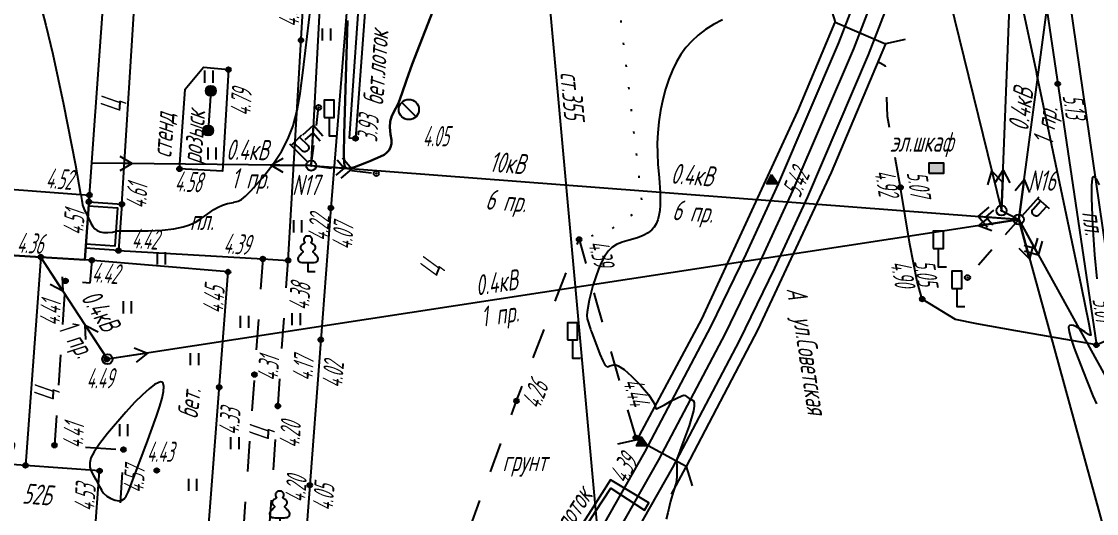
# Model space of a CAD drawing. Extents: x 1233805 to 1234355, y 654698 to 655114.
# Drawn here: x 1234001.1 to 1234054.2, y 654998.4 to 655022.7 of the extents above; entities that cross this region are included whole.
import ezdxf

# ---------------------------------------------------------------- set-up
doc = ezdxf.new("R2010")
doc.units = 0
for name, pattern in [('ИИDash_10_10', [2, 1, -1]), ('ИИDash_15_15', [3, 1.5, -1.5]), ('ИИDot', [1, 0, -1])]:
    doc.linetypes.add(name, pattern=pattern)
for name, color, linetype, lineweight in [('ИИ_ВОДОПРОВОДЫ', 80, 'Continuous', 25), ('ИИ_ГОРИЗОНТАЛИ_ОСН', 32, 'Continuous', 25), ('ИИ_ГОРИЗОНТАЛИ_УТОЛЩ', 32, 'Continuous', 30), ('ИИ_ДОРОГИ_АД', 7, 'Continuous', 25), ('ИИ_ДОРОГИ_ЖД', 7, 'Continuous', 25), ('ИИ_ЛЭП_ВН', 250, 'Continuous', 25), ('ИИ_ЛЭП_НН', 250, 'Continuous', 25), ('ИИ_ОБОРУДОВАНИЕ', 250, 'Continuous', 25), ('ИИ_ОГРАДЫ', 7, 'Continuous', 25), ('ИИ_ОТМЕТКИ', 7, 'Continuous', 25), ('ИИ_СООРУЖЕНИЕ', 7, 'Continuous', 25), ('ИИ_СТРОЕНИЕ', 7, 'Continuous', 25), ('ИИ_ТРУБОПРОВОДЫ', 7, 'Continuous', 25), ('ИИ_УГОДЬЯ', 7, 'Continuous', 25)]:
    doc.layers.add(name, color=color, linetype=linetype, lineweight=lineweight)
doc.styles.add('VNIPISIMPLEXCUR', font='simplex.shx', dxfattribs={"width": 0.8, "oblique": 15})
doc.styles.add('ГОСТ 2.304 КУРСИВ', font='cs_gost2304.shx', dxfattribs={"oblique": 15})
doc.linetypes.add('ИИ05155', pattern='A,0,[41,3dservice.shx,S=3,R=0,X=0,Y=0],-12', length=12)
doc.linetypes.add('ИИ054741_6', pattern='A,2,-0.5,[35,3dservice.shx,S=1,R=0,X=0,Y=0],-0.5,2', length=5)
doc.linetypes.add('ИИ251222', pattern='A,2,-2,3,-0.6,["В",VNIPISIMPLEXCUR,S=2,R=0,X=0,Y=-1],-2.8,3,-2,8,-2,8,-2,6', length=41.4)

# ---------------------------------------------------------------- blocks, each defined once
blk = doc.blocks.new('ИИ05401')
at = {"color": 0, "linetype": 'Continuous', "lineweight": 25}
for points in [[(-0.4, 1.2), (-0.4, 0)], [(0.4, 1.2), (0.4, 0)]]:
    blk.add_lwpolyline(points, dxfattribs=at)
blk = doc.blocks.new('ИИ053881')
at = {"color": 0, "linetype": 'Continuous', "lineweight": 25}
blk.add_lwpolyline([(0, 0.88), (0.13, 0.88), (0.34, 0.88), (0.48, 0.88), (0.61, 0.89), (0.73, 0.91), (0.82, 0.94), (0.91, 1), (0.96, 1.07), (0.98, 1.15), (0.99, 1.23), (0.99, 1.29), (0.96, 1.38), (0.93, 1.45), (0.88, 1.52), (0.8, 1.61), (0.72, 1.69), (0.65, 1.77), (0.57, 1.84), (0.54, 1.89), (0.51, 1.93), (0.5, 1.97), (0.5, 1.99), (0.52, 2.02), (0.55, 2.05), (0.61, 2.12), (0.68, 2.2), (0.73, 2.29), (0.75, 2.37), (0.74, 2.44), (0.71, 2.52), (0.67, 2.58), (0.63, 2.62), (0.6, 2.65), (0.55, 2.68), (0.5, 2.71), (0.41, 2.76), (0.36, 2.79), (0.34, 2.81), (0.32, 2.83), (0.32, 2.85), (0.32, 2.87), (0.34, 2.89), (0.35, 2.93), (0.37, 2.97), (0.4, 3.03), (0.41, 3.1), (0.41, 3.19), (0.4, 3.25), (0.36, 3.32), (0.32, 3.38), (0.28, 3.41), (0.25, 3.44), (0.18, 3.48), (0.13, 3.49), (0.07, 3.5), (0, 3.5), (-0.07, 3.5), (-0.13, 3.49), (-0.18, 3.48), (-0.25, 3.44), (-0.28, 3.41), (-0.32, 3.38), (-0.36, 3.32), (-0.4, 3.25), (-0.41, 3.19), (-0.41, 3.1), (-0.4, 3.03), (-0.37, 2.97), (-0.35, 2.93), (-0.34, 2.89), (-0.32, 2.87), (-0.32, 2.85), (-0.32, 2.83), (-0.34, 2.81), (-0.36, 2.79), (-0.41, 2.76), (-0.5, 2.71), (-0.55, 2.68), (-0.6, 2.65), (-0.63, 2.62), (-0.67, 2.58), (-0.71, 2.52), (-0.74, 2.44), (-0.75, 2.37), (-0.73, 2.29), (-0.68, 2.2), (-0.61, 2.12), (-0.55, 2.05), (-0.52, 2.02), (-0.5, 1.99), (-0.5, 1.97), (-0.51, 1.93), (-0.54, 1.89), (-0.57, 1.84), (-0.65, 1.77), (-0.72, 1.69), (-0.8, 1.61), (-0.88, 1.52), (-0.93, 1.45), (-0.96, 1.38), (-0.99, 1.29), (-0.99, 1.23), (-0.98, 1.15), (-0.96, 1.07), (-0.91, 1), (-0.82, 0.94), (-0.73, 0.91), (-0.61, 0.89), (-0.48, 0.88), (-0.34, 0.88), (-0.13, 0.88)], close=True, dxfattribs=at)
blk.add_lwpolyline([(0, 0.88), (0, 0), (0.7, 0)], dxfattribs=at)
blk = doc.blocks.new('ИИ051171')
at = {"color": 0, "linetype": 'Continuous', "lineweight": 25, "flags": 128}
blk.add_lwpolyline([(0.71, -0.71), (-0.71, 0.71)], dxfattribs=at)
at = {"color": 0, "linetype": 'Continuous', "lineweight": 25}
blk.add_circle((0, 0), 1, dxfattribs=at)
at = {"color": 0, "linetype": 'Continuous', "style": 'VNIPISIMPLEXCUR', "oblique": 15, "width": 0.8}
for tag, p in [('NUMBER', (1.7, -1)), ('HATCH', (1.7, -4.4)), ('HEIGHT', (1.7, -7.8)), ('TOP1', (1.7, -11.2)), ('TOP2', (1.7, -14.6)), ('TOP3', (1.7, -18)), ('TOP4', (1.7, -21.4)), ('TOP5', (1.7, -24.8)), ('BOTTOM', (1.7, -28.2))]:
    blk.add_attdef(tag, p, '', height=2, dxfattribs=at)
blk = doc.blocks.new('ИИ0511015')
at = {"linetype": 'Continuous', "lineweight": 25}
blk.add_hatch(color=0, dxfattribs=at).paths.add_polyline_path([(-0.05, 0, 1), (0.05, 0, 1)])
at = {"color": 0, "linetype": 'Continuous', "lineweight": 25, "flags": 128}
for points in [[(0, 0.5), (0, 3)], [(0, 2.81), (1.5, 2.81)], [(1.18, 2.81), (1.18, 1.71), (1.17, 1.62), (1.14, 1.53), (1.1, 1.46), (1.03, 1.39), (0.96, 1.35), (0.87, 1.32), (0.78, 1.31), (0.69, 1.32), (0.61, 1.35), (0.53, 1.39), (0.47, 1.46), (0.42, 1.53), (0.39, 1.62), (0.38, 1.71), (0.38, 2.81)]]:
    blk.add_lwpolyline(points, dxfattribs=at)
at = {"color": 0, "linetype": 'Continuous', "lineweight": 25}
for radius in [0.5, 0.05]:
    blk.add_circle((0, 0), radius, dxfattribs=at)
blk = doc.blocks.new('ИИ051141')
at = {"color": 0, "linetype": 'Continuous', "lineweight": 25, "flags": 128}
for points in [[(0, 0), (4, 0)], [(2.5, 0.75), (3.25, 0), (2.5, -0.75)], [(3, 1), (4, 0), (3, -1)]]:
    blk.add_lwpolyline(points, dxfattribs=at)
blk = doc.blocks.new('ИИ051081')
at = {"linetype": 'Continuous', "lineweight": 25}
blk.add_hatch(color=0, dxfattribs=at).paths.add_polyline_path([(-0.05, 0, 1), (0.05, 0, 1)])
at = {"color": 0, "linetype": 'Continuous', "lineweight": 25}
for radius in [0.5, 0.05]:
    blk.add_circle((0, 0), radius, dxfattribs=at)
blk = doc.blocks.new('ИИ0510711')
at = {"linetype": 'Continuous', "lineweight": 25}
h = blk.add_hatch(color=0, dxfattribs=at)
edge = h.paths.add_edge_path()
edge.add_arc((0, 0), 0.5, 0, 360)
at = {"color": 0, "linetype": 'Continuous', "lineweight": 25}
blk.add_circle((0, 0), 0.5, dxfattribs=at)
blk = doc.blocks.new('ИИ052063')
at = {"color": 0, "linetype": 'Continuous', "lineweight": 25, "flags": 128}
blk.add_lwpolyline([(-0.5, 1.8), (-0.5, 1.8), (0.5, 1.8), (0.5, 1.8), (0.5, 3.5), (0.5, 3.5), (-0.5, 3.5), (-0.5, 3.5)], close=True, dxfattribs=at)
blk.add_lwpolyline([(0, 1.8), (0, 0), (0.8, 0)], dxfattribs=at)
blk = doc.blocks.new('ИИ051144')
at = {"color": 0, "linetype": 'Continuous', "lineweight": 25, "flags": 128}
for points in [[(4, 0), (0, 0)], [(2.78, 0.71), (4, 0), (2.78, -0.71)]]:
    blk.add_lwpolyline(points, dxfattribs=at)
blk = doc.blocks.new('ИИ05113')
at = {"linetype": 'Continuous'}
blk.add_hatch(color=0, dxfattribs=at).paths.add_polyline_path([(-0.75, -0.04), (0.75, -0.04), (0.75, 0.96), (-0.75, 0.96)])
at = {"color": 0, "linetype": 'Continuous'}
blk.add_lwpolyline([(-0.75, -0.04), (0.75, -0.04), (0.75, 0.96), (-0.75, 0.96)], close=True, dxfattribs=at)
at = {"style": 'VNIPISIMPLEXCUR', "oblique": 15, "width": 0.8}
blk.add_attdef('NAME', (1.46, -0.04), '', height=2, dxfattribs=at)
blk = doc.blocks.new('PICKET')
at = {"color": 0, "linetype": 'Continuous', "lineweight": 25}
for p, q in [((-0.23, 0), (0.23, 0)), ((0, 0.23), (0, -0.23))]:
    blk.add_line(p, q, dxfattribs=at)
blk.add_circle((0, 0), 0.23, dxfattribs=at)
at = {"color": 0, "linetype": 'Continuous', "style": 'VNIPISIMPLEXCUR', "oblique": 15, "width": 0.8}
blk.add_attdef('OTMETKA', (1.25, 0.3), '', height=2, dxfattribs=at)
at = {"color": 8, "linetype": 'Continuous', "style": 'VNIPISIMPLEXCUR', "oblique": 15, "width": 0.8, "flags": 1}
blk.add_attdef('NOMER', (1.25, -2.7), '', height=2, dxfattribs=at)
blk = doc.blocks.new('ИИ05025')
at = {"linetype": 'Continuous', "lineweight": 25}
blk.add_hatch(color=0, dxfattribs=at).paths.add_polyline_path([(0.5, 1), (0, 0), (-0.5, 1)])
at = {"color": 0, "linetype": 'Continuous', "lineweight": 25}
blk.add_lwpolyline([(0.5, 1), (0, 0), (-0.5, 1)], close=True, dxfattribs=at)
at = {"color": 0, "linetype": 'Continuous', "style": 'VNIPISIMPLEXCUR', "oblique": 15, "width": 0.8}
blk.add_attdef('HEIGHT', (1.2, 0), '', height=2, dxfattribs=at)

msp = doc.modelspace()

# ---------------------------------------------------------------- linework, layer by layer
at = {"layer": 'ИИ_ВОДОПРОВОДЫ', "linetype": 'ИИ251222', "flags": 128}
msp.add_lwpolyline([(1234081.644, 654705.568), (1234070.764, 654790.266), (1234046.966, 654859.039), (1234040.104, 654881.715), (1234023.378, 655065.709), (1234024.557, 655086.806)], dxfattribs=at)
at = {"layer": 'ИИ_ГОРИЗОНТАЛИ_ОСН', "flags": 128}
for points, elevation in [([(1234001.969, 655023.891), (1234002.339, 655022.488), (1234002.678, 655021.062), (1234003.206, 655018.599), (1234003.804, 655015.595), (1234004.054, 655014.166), (1234004.058, 655014.136), (1234004.091, 655013.954), (1234004.111, 655013.85), (1234004.124, 655013.762), (1234004.148, 655013.625), (1234004.252, 655013.363), (1234004.292, 655013.285), (1234004.44, 655012.981), (1234004.458, 655012.94), (1234004.559, 655012.724), (1234004.653, 655012.57), (1234004.756, 655012.45), (1234004.869, 655012.365), (1234005.012, 655012.307), (1234005.187, 655012.276), (1234005.394, 655012.272), (1234005.633, 655012.294), (1234005.873, 655012.344), (1234005.895, 655012.351), (1234006.256, 655012.355), (1234006.563, 655012.352), (1234007.393, 655012.356), (1234008.071, 655012.388), (1234008.647, 655012.451), (1234009.113, 655012.544), (1234009.429, 655012.647), (1234009.726, 655012.783), (1234010.009, 655012.953), (1234010.337, 655013.194), (1234010.624, 655013.404), (1234010.832, 655013.522), (1234011.059, 655013.618), (1234011.302, 655013.693), (1234011.6, 655013.757), (1234011.618, 655013.76), (1234011.823, 655013.812), (1234011.988, 655013.899), (1234012.192, 655014.064), (1234012.467, 655014.334), (1234013.035, 655014.966), (1234013.541, 655015.62), (1234013.958, 655016.258), (1234014.281, 655016.873), (1234014.416, 655017.194), (1234014.537, 655017.533), (1234014.738, 655018.276), (1234014.891, 655019.115), (1234015.037, 655020.271), (1234015.069, 655020.547), (1234015.392, 655023.305)], 4.5), ([(1234050.468, 655023.584), (1234051.177, 655020.288), (1234051.178, 655020.282), (1234051.22, 655020.084), (1234053.423, 655009.628), (1234053.801, 655007.761), (1234053.889, 655007.211), (1234053.865, 655007.206), (1234053.859, 655007.21), (1234053.844, 655007.217), (1234053.788, 655007.246), (1234053.616, 655007.361), (1234053.606, 655007.368), (1234053.394, 655007.503), (1234053.192, 655007.617), (1234053.039, 655007.683), (1234052.924, 655007.706), (1234052.848, 655007.686), (1234052.817, 655007.645), (1234052.803, 655007.581), (1234052.823, 655007.376), (1234052.91, 655007.054), (1234053.072, 655006.576), (1234053.496, 655005.461), (1234054.001, 655004.212), (1234054.177, 655003.819)], 5), ([(1234035.724, 655022.746), (1234035.281, 655022.516), (1234034.884, 655022.269), (1234034.525, 655022), (1234034.204, 655021.707), (1234033.918, 655021.389), (1234033.665, 655021.042), (1234033.448, 655020.677), (1234033.249, 655020.269), (1234033.07, 655019.821), (1234032.912, 655019.338), (1234032.776, 655018.82), (1234032.665, 655018.279), (1234032.582, 655017.726), (1234032.528, 655017.176), (1234032.506, 655016.676), (1234032.51, 655016.165), (1234032.537, 655015.638), (1234032.596, 655014.973), (1234032.656, 655014.242), (1234032.656, 655013.618), (1234032.631, 655013.35), (1234032.587, 655013.109), (1234032.526, 655012.894), (1234032.447, 655012.704), (1234032.35, 655012.54), (1234032.235, 655012.401), (1234032.049, 655012.249), (1234031.812, 655012.119), (1234031.523, 655012.01), (1234031.116, 655011.895), (1234030.776, 655011.8), (1234030.489, 655011.684), (1234030.263, 655011.537), (1234030.075, 655011.346), (1234029.902, 655011.087), (1234029.757, 655010.806), (1234029.612, 655010.467), (1234029.333, 655009.653), (1234029.147, 655008.942), (1234029.043, 655008.355), (1234029.034, 655008.173), (1234029.051, 655008.015), (1234029.214, 655007.501), (1234029.233, 655007.447), (1234029.258, 655007.374), (1234029.665, 655006.276), (1234029.812, 655005.944), (1234029.926, 655005.744), (1234029.982, 655005.683), (1234030.036, 655005.655), (1234030.091, 655005.658), (1234030.168, 655005.692), (1234030.272, 655005.737), (1234030.366, 655005.753), (1234030.467, 655005.742), (1234030.577, 655005.702), (1234030.865, 655005.516), (1234031.24, 655005.189), (1234031.677, 655004.741), (1234032.071, 655004.281), (1234032.326, 655003.905), (1234032.389, 655003.764), (1234032.413, 655003.645), (1234032.415, 655003.624), (1234032.429, 655003.588), (1234032.46, 655003.579), (1234032.603, 655003.636), (1234032.86, 655003.778), (1234033.197, 655003.964), (1234033.724, 655004.223), (1234033.822, 655004.259), (1234033.882, 655004.231), (1234034.084, 655004.082), (1234034.087, 655004.08), (1234034.204, 655004.024), (1234034.205, 655004.024), (1234034.288, 655003.979), (1234034.328, 655003.878), (1234034.329, 655003.713), (1234034.29, 655003.485), (1234034.071, 655002.745), (1234033.643, 655001.549), (1234033.641, 655001.543), (1234033.478, 655001.096), (1234033.453, 655000.969), (1234033.463, 655000.807), (1234033.468, 655000.747), (1234033.47, 655000.687), (1234033.474, 655000.565), (1234033.474, 655000.547), (1234033.475, 655000.22), (1234033.435, 654999.933), (1234033.309, 654999.524), (1234033.158, 654999.031), (1234033.112, 654998.815), (1234033.033, 654998.457), (1234032.942, 654998.132)], 4.5), ([(1234054.203, 655009.983), (1234054.095, 655011.174), (1234054.003, 655012.643), (1234053.954, 655013.986), (1234053.954, 655014.593), (1234053.985, 655014.934), (1234054.012, 655015.01), (1234054.046, 655015.031), (1234054.09, 655014.999), (1234054.152, 655014.908), (1234054.311, 655014.619)], 5)]:
    msp.add_lwpolyline(points, dxfattribs=dict(at, elevation=elevation))
at = {"layer": 'ИИ_ГОРИЗОНТАЛИ_ОСН', "elevation": 4.5, "flags": 128}
msp.add_lwpolyline([(1234004.9, 654999.913), (1234004.941, 654999.839), (1234005.078, 654999.585), (1234005.084, 654999.572), (1234005.184, 654999.413), (1234005.345, 654999.275), (1234005.549, 654999.156), (1234005.754, 654999.075), (1234005.931, 654999.044), (1234006.076, 654999.062), (1234006.197, 654999.136), (1234006.305, 654999.271), (1234006.404, 654999.471), (1234006.529, 654999.802), (1234006.533, 654999.814), (1234007.267, 655001.774), (1234007.298, 655001.855), (1234007.802, 655003.21), (1234007.964, 655003.703), (1234008.077, 655004.107), (1234008.145, 655004.434), (1234008.163, 655004.674), (1234008.133, 655004.829), (1234008.1, 655004.874), (1234008.054, 655004.898), (1234007.991, 655004.901), (1234007.913, 655004.88), (1234007.707, 655004.769), (1234007.439, 655004.566), (1234007.111, 655004.272), (1234006.719, 655003.882), (1234006.281, 655003.413), (1234005.375, 655002.357), (1234004.984, 655001.852), (1234004.714, 655001.454), (1234004.559, 655001.156), (1234004.5, 655000.92), (1234004.508, 655000.703), (1234004.597, 655000.477), (1234004.692, 655000.293), (1234004.8, 655000.094), (1234004.9, 654999.913)], close=True, dxfattribs=at)
at = {"layer": 'ИИ_ГОРИЗОНТАЛИ_УТОЛЩ', "elevation": 4, "flags": 128}
msp.add_lwpolyline([(1234021.437, 655023.175), (1234020.416, 655020.565), (1234020.128, 655019.777), (1234019.905, 655019.101), (1234019.761, 655018.696), (1234019.604, 655018.392), (1234019.414, 655018.021), (1234019.324, 655017.748), (1234019.303, 655017.466), (1234019.35, 655017.096), (1234019.386, 655016.845), (1234019.386, 655016.647), (1234019.347, 655016.476), (1234019.269, 655016.328), (1234019.15, 655016.199), (1234019.023, 655016.106), (1234018.856, 655016.013), (1234018.323, 655015.785), (1234018.244, 655015.753), (1234018.163, 655015.721), (1234017.566, 655015.498), (1234017.377, 655015.448), (1234017.239, 655015.433), (1234017.164, 655015.447), (1234017.114, 655015.491), (1234017.08, 655015.572), (1234017.058, 655015.699), (1234017.043, 655016.145), (1234017.06, 655017.094), (1234017.216, 655022.727)], dxfattribs=at)
at = {"layer": 'ИИ_ДОРОГИ_АД', "flags": 128}
for points in [[(1234021.486, 655086.742), (1234021.86, 655086.227), (1234020.034, 655061.784), (1234018.936, 655046.839), (1234018.342, 655038.947), (1234017.711, 655030.375), (1234017.255, 655024.139), (1234016.403, 655013.482), (1234015.902, 655006.983), (1234014.695, 654990.95), (1234014.354, 654987.714), (1234013.98, 654987.044), (1234013.574, 654986.471), (1234013.195, 654986.1), (1234012.524, 654985.606), (1234011.173, 654984.979), (1234010.311, 654984.554)], [(1234063.337, 655036.782), (1234057.442, 655035.915), (1234051.903, 655035.052), (1234052.592, 655030.566), (1234050.683, 655030.254), (1234054.169, 655006.725), (1234055.266, 655007.224)], [(1234005.919, 655011.378), (1234013.038, 655010.967), (1234014.291, 655010.895), (1234015.441, 655030.513)], [(1234006.088, 655013.664), (1234006.798, 655024.896)], [(1234054.169, 655006.725), (1234050.191, 655007.428), (1234048.278, 655007.761), (1234047.22, 655007.979), (1234045.581, 655008.988), (1234045.336, 655009.847), (1234044.965, 655011.697), (1234044.513, 655014.495)]]:
    msp.add_lwpolyline(points, dxfattribs=at)
at = {"layer": 'ИИ_ДОРОГИ_АД', "linetype": 'ИИDot', "flags": 128}
msp.add_lwpolyline([(1234019.091, 655038.971), (1234021.347, 655038.863), (1234021.239, 655033.78), (1234027.39, 655027.732), (1234030.679, 655022.921), (1234031.773, 655013.493), (1234030.06, 655012.325), (1234028.65, 655011.926)], dxfattribs=at)
at = {"layer": 'ИИ_ДОРОГИ_АД', "flags": 128}
msp.add_lwpolyline([(1234009.208, 655019.343), (1234010.121, 655020.424), (1234011.346, 655020.299), (1234011.048, 655015.298), (1234008.931, 655015.402)], close=True, dxfattribs=at)
at = {"layer": 'ИИ_ДОРОГИ_АД', "linetype": 'ИИDash_15_15', "flags": 128}
for points in [[(1234044.513, 655014.495), (1234043.861, 655017.985), (1234043.769, 655020.473), (1234043.387, 655020.686)], [(1234025.291, 654993.488), (1234022.35, 654995.226), (1234025.559, 655003.966), (1234028.65, 655011.926), (1234029.505, 655008.818), (1234031.442, 655002.156)], [(1234004.605, 655010.899), (1234004.513, 655009.77), (1234003.31, 655009.885), (1234002.764, 655001.781), (1234006.167, 655001.568), (1234005.673, 654993.356)], [(1234013.038, 655010.967), (1234011.173, 654984.979)], [(1234012.524, 654985.606), (1234014.291, 655010.895)], [(1234033.895, 655000.691), (1234032.725, 654998.469), (1234030.923, 654994.632), (1234030.578, 654993.484), (1234030.436, 654992.5), (1234030.577, 654991.578)]]:
    msp.add_lwpolyline(points, dxfattribs=at)
at = {"layer": 'ИИ_ДОРОГИ_АД', "elevation": 4.484, "flags": 128}
msp.add_lwpolyline([(1234010.476, 655019.251), (1234010.348, 655017.297)], dxfattribs=at)
at = {"layer": 'ИИ_ДОРОГИ_ЖД', "linetype": 'ИИ05155', "flags": 128}
msp.add_lwpolyline([(1234056.942, 655090.19), (1234056.854, 655089.205), (1234056.406, 655084.105), (1234055.956, 655079.572), (1234055.646, 655076.911), (1234055.304, 655074.333), (1234054.619, 655069.165), (1234053.863, 655064.2), (1234053.353, 655061.306), (1234052.529, 655056.897), (1234051.379, 655051.371), (1234050.325, 655046.877), (1234049.422, 655043.305), (1234048.454, 655039.697), (1234047.58, 655036.731), (1234046.039, 655031.861), (1234044.796, 655028.233), (1234043.622, 655025.049), (1234042.179, 655021.319), (1234039.198, 655014.351), (1234037.586, 655010.854), (1234035.853, 655007.29), (1234032.571, 655001.061), (1234029.694, 654995.996), (1234027.122, 654991.839), (1234025.105, 654988.674), (1234022.618, 654984.96), (1234017.595, 654977.758), (1234013.646, 654972.177), (1234008.65, 654965.136), (1234002.28, 654956.181), (1233998.731, 654951.199), (1233994.13, 654944.785), (1233986.376, 654933.838), (1233981.412, 654926.555), (1233978.949, 654922.759), (1233977.301, 654920.189), (1233975.515, 654917.285), (1233974.523, 654915.607), (1233972.599, 654912.296), (1233970.752, 654908.871), (1233969.264, 654906.111), (1233967.73, 654903.067), (1233965.856, 654899.173), (1233963.956, 654895.031), (1233962.058, 654890.564), (1233960.863, 654887.626), (1233960.088, 654885.632), (1233958.345, 654881.005), (1233956.808, 654876.534), (1233955.05, 654871.038), (1233952.603, 654862.181), (1233951.265, 654856.525), (1233950.235, 654851.466), (1233949.674, 654848.496), (1233949.074, 654844.738), (1233947.854, 654835.927), (1233947.007, 654828.506), (1233946.739, 654826.086), (1233946.179, 654820.687), (1233945.641, 654815.488), (1233945.346, 654812.686), (1233945.028, 654809.268), (1233944.413, 654802.921), (1233943.534, 654793.639), (1233940.158, 654750.714), (1233939.536, 654741.634), (1233937.407, 654709.458), (1233936.859, 654700.443)], dxfattribs=at)
at = {"layer": 'ИИ_ДОРОГИ_ЖД'}
for points in [[(1234054.516, 655074.437), (1234053.832, 655069.277), (1234053.079, 655064.329), (1234052.571, 655061.448), (1234051.749, 655057.051), (1234050.602, 655051.543), (1234049.552, 655047.065), (1234048.652, 655043.505), (1234047.689, 655039.912), (1234046.819, 655036.964), (1234045.284, 655032.11), (1234044.047, 655028.5), (1234042.878, 655025.33), (1234041.443, 655021.619), (1234038.471, 655014.674), (1234036.868, 655011.194), (1234035.143, 655007.649), (1234031.874, 655001.443), (1234029.01, 654996.402)], [(1234054.638, 655064.073), (1234054.125, 655061.166), (1234053.299, 655056.745), (1234052.145, 655051.201), (1234051.087, 655046.691), (1234050.181, 655043.107), (1234049.21, 655039.484), (1234048.33, 655036.502), (1234046.785, 655031.616), (1234045.536, 655027.97), (1234044.356, 655024.771), (1234042.907, 655021.023), (1234039.915, 655014.032), (1234038.296, 655010.518), (1234036.553, 655006.935), (1234033.26, 655000.684), (1234030.37, 654995.596)], [(1234040.983, 655023.593), (1234041.277, 655022.634)], [(1234044.743, 655021.777), (1234043.762, 655021.571)], [(1234031.517, 655002.042), (1234030.535, 655001.836)], [(1234033.928, 655000.738), (1234034.222, 654999.779)]]:
    msp.add_lwpolyline(points, dxfattribs=at)
msp.add_lwpolyline([(1234031.517, 655002.042), (1234034.712, 655008), (1234039.444, 655018.258), (1234041.277, 655022.634), (1234043.762, 655021.571), (1234041.078, 655015.231), (1234037.469, 655007.492), (1234033.928, 655000.738)], close=True, dxfattribs=at)
at = {"layer": 'ИИ_ЛЭП_ВН', "elevation": -11.67, "flags": 128}
msp.add_lwpolyline([(1234018.974, 655086.689), (1234017.695, 655058.052), (1234015.433, 655015.566), (1234050.337, 655012.908), (1234071.226, 654975.124), (1234078.323, 654925.625), (1234104.321, 654887.734)], dxfattribs=at)
at = {"layer": 'ИИ_ЛЭП_ВН', "linetype": 'ИИDash_10_10', "elevation": -11.67, "flags": 128}
for points in [[(1234015.433, 655015.566), (1234015.798, 655018.432)], [(1234015.433, 655015.566), (1234018.639, 655015.18)], [(1234050.337, 655012.908), (1234047.813, 655010.045)]]:
    msp.add_lwpolyline(points, dxfattribs=at)
at = {"layer": 'ИИ_ЛЭП_НН', "elevation": -11.67, "flags": 128}
for points in [[(1234049.488, 655013.35), (1234051.827, 655072.756)], [(1234040.454, 655050.088), (1234049.488, 655013.35)], [(1234050.337, 655012.908), (1234052.301, 655027.566)], [(1234015.433, 655015.566), (1234004.598, 655015.688)], [(1234050.337, 655012.908), (1234005.373, 655006.022), (1234002.093, 655011.062)], [(1234049.488, 655013.35), (1234050.337, 655012.908)], [(1234050.337, 655012.908), (1234061.37, 654972.781)]]:
    msp.add_lwpolyline(points, dxfattribs=at)
at = {"layer": 'ИИ_ОГРАДЫ', "linetype": 'ИИ054741_6'}
msp.add_lwpolyline([(1234009.318, 654984.373), (1234009.355, 654984.585), (1234011.326, 655010.323), (1234004.256, 655010.928)], dxfattribs=at)
at = {"layer": 'ИИ_СООРУЖЕНИЕ', "flags": 128}
for points in [[(1234022.519, 655086.763), (1234022.677, 655086.437), (1234022.724, 655086.262), (1234022.706, 655085.588), (1234021.949, 655076.034), (1234020.868, 655061.96), (1234019.361, 655040.426), (1234017.62, 655016.907), (1234017.316, 655016.922), (1234017.928, 655025.64), (1234018.484, 655033.487), (1234020.267, 655058.461), (1234022.186, 655084.228), (1234022.32, 655086.312), (1234022.102, 655086.755)], [(1234025.925, 654993.055), (1234026.896, 654994.527), (1234029.461, 654998.509), (1234030.218, 654999.659), (1234031.879, 654998.585), (1234032.095, 654998.952), (1234030.191, 655000.071), (1234029.106, 654998.364), (1234026.175, 654993.837), (1234025.748, 654993.175)]]:
    msp.add_lwpolyline(points, dxfattribs=at)
at = {"layer": 'ИИ_СТРОЕНИЕ'}
for points in [[(1233997.637, 655084.533), (1233995.904, 655061.183), (1233995.564, 655056.609), (1233995.231, 655052.121), (1233994.861, 655047.133), (1233994.447, 655041.554), (1233994.157, 655037.642), (1233993.127, 655023.772), (1233992.843, 655019.945), (1233992.711, 655018.158), (1233992.517, 655015.542), (1233992.229, 655011.671), (1233997.631, 655011.338), (1234002.093, 655011.062), (1234004.256, 655010.928), (1234004.485, 655014.114), (1234005.358, 655026.27), (1234006.322, 655039.703), (1234006.865, 655047.266), (1234005.282, 655047.384), (1234006.156, 655059.158), (1234006.511, 655063.937), (1234008.156, 655086.109)], [(1234004.461, 655013.784), (1234006.088, 655013.664), (1234005.919, 655011.378), (1234004.297, 655011.498)], [(1234004.447, 655013.585), (1234005.874, 655013.479), (1234005.734, 655011.592), (1234004.312, 655011.698)]]:
    msp.add_lwpolyline(points, dxfattribs=at)
for points in [[(1234052.05, 655029.286), (1234053.956, 655029.563), (1234062.705, 655030.839), (1234062.013, 655035.587), (1234063.48, 655035.801), (1234065.381, 655036.078), (1234065.567, 655036.105), (1234066.259, 655031.356), (1234072.742, 655032.301), (1234072.95, 655030.875), (1234075.353, 655014.388), (1234054.661, 655011.372)], [(1233999.035, 655017.689), (1233998.812, 655014.535), (1234004.485, 655014.114), (1234004.256, 655010.928), (1234002.093, 655011.062), (1233997.631, 655011.338), (1233992.229, 655011.671), (1233992.245, 655011.881), (1233992.517, 655015.542), (1233992.711, 655018.158)], [(1234002.093, 655011.062), (1234001.33, 655000.79), (1233996.872, 655001.121), (1233997.631, 655011.338)], [(1233971.872, 655002.976), (1233971.537, 654998.462), (1233971.39, 654996.478), (1233971.125, 654992.906), (1233974.213, 654992.677), (1233975.435, 654992.586), (1233977.216, 654992.454), (1233978.992, 654992.322), (1233997.615, 654990.94), (1234004.245, 654990.448), (1234004.49, 654993.744), (1234004.993, 655000.518), (1234001.33, 655000.79), (1233996.872, 655001.121), (1233981.112, 655002.291)]]:
    msp.add_lwpolyline(points, close=True, dxfattribs=at)

# ---------------------------------------------------------------- block references
at = {"layer": 'ИИ_ДОРОГИ_АД', "xscale": 0.5, "yscale": 0.5, "zscale": 0.5}
for name, p in [('ИИ0510711', (1234010.476, 655019.251, 4.484)), ('ИИ052063', (1234016.321, 655017.043)), ('ИИ0510711', (1234010.348, 655017.297, 4.484)), ('ИИ052063', (1234046.37, 655010.582)), ('ИИ052063', (1234047.288, 655008.615)), ('ИИ052063', (1234028.32, 655006.072))]:
    msp.add_blockref(name, p, dxfattribs=at)
at = {"layer": 'ИИ_ДОРОГИ_ЖД'}
ref = msp.add_blockref('ИИ05025', (1234038.47, 655014.673, 4.765), dxfattribs=dict(at, xscale=0.4999999999999996, yscale=0.4999999999999996, zscale=0.4999999999999996, rotation=63.22604909079401))
ref.add_attrib('OTMETKA', '5.42', (1234039.547, 655013.94, 4.765), dxfattribs={"layer": '0', "linetype": 'Continuous', "height": 1, "rotation": 66.8332, "style": 'ГОСТ 2.304 КУРСИВ', "oblique": 15, "width": 0.65})
ref = msp.add_blockref('ИИ05025', (1234032.041, 655001.758), dxfattribs=dict(at, xscale=0.4999999999999996, yscale=0.4999999999999996, zscale=0.4999999999999996, rotation=63.22604909079401))
ref.add_attrib('OTMETKA', '4.39', (1234030.971, 654999.822), dxfattribs={"layer": '0', "linetype": 'Continuous', "height": 1, "rotation": 62.2194, "style": 'ГОСТ 2.304 КУРСИВ', "oblique": 15, "width": 0.65})
at = {"layer": 'ИИ_ЛЭП_ВН'}
for p, xscale, yscale, zscale in [((1234015.798, 655018.432, -11.67), 0.25, 0.25, 0.25), ((1234018.639, 655015.18, -11.67), 0.25, 0.25, 0.25), ((1234049.488, 655013.35, -11.67), 0.5, 0.5, 0.5), ((1234047.813, 655010.045, -11.67), 0.25, 0.25, 0.25)]:
    msp.add_blockref('ИИ051081', p, dxfattribs=dict(at, xscale=xscale, yscale=yscale, zscale=zscale))
for name, p, xscale, yscale, zscale, rotation in [('ИИ0511015', (1234015.433, 655015.566, -11.67), 0.5, 0.5, 0.5, 45), ('ИИ051141', (1234015.433, 655015.566, -11.67), 0.5, 0.5, 0.5, 86.95202633857652), ('ИИ051141', (1234015.433, 655015.566, -11.67), 0.5, 0.5, 0.5, 355.6443772788068), ('ИИ0511015', (1234050.337, 655012.908, -11.67), 0.4999999999999999, 0.4999999999999999, 0.4999999999999999, 318.0543366394986), ('ИИ051141', (1234050.337, 655012.908, -11.67), 0.5, 0.5, 0.5, 175.6443772783607), ('ИИ051141', (1234050.337, 655012.908, -11.67), 0.5, 0.5, 0.5, 298.9361718504005)]:
    msp.add_blockref(name, p, dxfattribs=dict(at, xscale=xscale, yscale=yscale, zscale=zscale, rotation=rotation))
at = {"layer": 'ИИ_ЛЭП_НН'}
for p, xscale, yscale, zscale, rotation in [((1234004.598, 655015.688), 0.4999999999999997, 0.4999999999999997, 0.4999999999999997, 359.3578146163746), ((1234015.433, 655015.566, -11.67), 0.4999999999999997, 0.4999999999999997, 0.4999999999999997, 179.3578146156503), ((1234049.488, 655013.35, -11.67), 0.4999999999999992, 0.4999999999999992, 0.4999999999999992, 103.8152912428097), ((1234049.488, 655013.35, -11.67), 0.4999999999999997, 0.4999999999999997, 0.4999999999999997, 87.7457470972381), ((1234050.337, 655012.908, -11.67), 0.4999999999999992, 0.4999999999999992, 0.4999999999999992, 82.36849975482788), ((1234050.337, 655012.908, -11.67), 0.4999999999999997, 0.4999999999999997, 0.4999999999999997, 188.7070543272573), ((1234050.337, 655012.908, -11.67), 0.4999999999999996, 0.4999999999999996, 0.4999999999999996, 285.3740579366913), ((1234002.093, 655011.062, -11.67), 0.4999999999999997, 0.4999999999999997, 0.4999999999999997, 303.0568887465693), ((1234005.373, 655006.022, -11.67), 0.4999999999999997, 0.4999999999999997, 0.4999999999999997, 123.0568887453593), ((1234005.373, 655006.022, -11.67), 0.4999999999999997, 0.4999999999999997, 0.4999999999999997, 8.707054326861005)]:
    msp.add_blockref('ИИ051144', p, dxfattribs=dict(at, xscale=xscale, yscale=yscale, zscale=zscale, rotation=rotation))
at = {"layer": 'ИИ_ЛЭП_НН', "xscale": 0.5, "yscale": 0.5, "zscale": 0.5}
msp.add_blockref('ИИ051081', (1234005.373, 655006.022, -11.67), dxfattribs=at)
at = {"layer": 'ИИ_ОБОРУДОВАНИЕ'}
ref = msp.add_blockref('ИИ05113', (1234046.274, 655015.211, 3.152), dxfattribs=dict(at, xscale=0.4999999999999999, yscale=0.4999999999999999, zscale=0.4999999999999999))
ref.add_attrib('NAME', 'эл.шкаф', (1234043.993, 655016.251, 3.152), dxfattribs={"layer": '0', "height": 1, "style": 'ГОСТ 2.304 КУРСИВ', "oblique": 15, "width": 0.8})
at = {"layer": 'ИИ_ОТМЕТКИ'}
ref = msp.add_blockref('PICKET', (1234014.927, 655021.747, 4.606), dxfattribs=dict(at, xscale=0.5, yscale=0.5, zscale=0.5))
ref.add_attrib('OTMETKA', '4.61', (1234014.814, 655022.379, 4.606), dxfattribs={"layer": '0', "color": 0, "linetype": 'Continuous', "height": 1, "rotation": 86.6445, "style": 'ГОСТ 2.304 КУРСИВ', "oblique": 15, "width": 0.65})
ref = msp.add_blockref('PICKET', (1234011.346, 655020.299, 4.785), dxfattribs=dict(at, xscale=0.5, yscale=0.5, zscale=0.5))
ref.add_attrib('OTMETKA', '4.79', (1234012.433, 655017.995, 4.785), dxfattribs={"layer": '0', "color": 0, "linetype": 'Continuous', "height": 1, "rotation": 86.5891, "style": 'ГОСТ 2.304 КУРСИВ', "oblique": 15, "width": 0.65})
ref = msp.add_blockref('PICKET', (1234052.261, 655019.598, 5.127), dxfattribs=dict(at, xscale=0.5, yscale=0.5, zscale=0.5))
ref.add_attrib('OTMETKA', '5.13', (1234052.501, 655019.001, 5.127), dxfattribs={"layer": '0', "color": 0, "linetype": 'Continuous', "height": 1, "rotation": 278.4275, "style": 'ГОСТ 2.304 КУРСИВ', "oblique": 15, "width": 0.65})
ref = msp.add_blockref('PICKET', (1234017.62, 655016.907, 3.932), dxfattribs=dict(at, xscale=0.5, yscale=0.5, zscale=0.5))
ref.add_attrib('OTMETKA', '3.93', (1234018.681, 655016.704, 3.932), dxfattribs={"layer": '0', "color": 0, "linetype": 'Continuous', "height": 1, "rotation": 85.7686, "style": 'ГОСТ 2.304 КУРСИВ', "oblique": 15, "width": 0.65})
ref = msp.add_blockref('PICKET', (1234008.931, 655015.402, 4.578), dxfattribs=dict(at, xscale=0.5, yscale=0.5, zscale=0.5))
ref.add_attrib('OTMETKA', '4.58', (1234008.684, 655014.305, 4.578), dxfattribs={"layer": '0', "color": 0, "linetype": 'Continuous', "height": 1, "rotation": 357.1939, "style": 'ГОСТ 2.304 КУРСИВ', "oblique": 15, "width": 0.65})
ref = msp.add_blockref('PICKET', (1234004.485, 655014.114, 4.519), dxfattribs=dict(at, xscale=0.5, yscale=0.5, zscale=0.5))
ref.add_attrib('OTMETKA', '4.52', (1234002.312, 655014.46, 4.519), dxfattribs={"layer": '0', "color": 0, "linetype": 'Continuous', "height": 1, "rotation": 355.7555, "style": 'ГОСТ 2.304 КУРСИВ', "oblique": 15, "width": 0.65})
ref = msp.add_blockref('PICKET', (1234044.513, 655014.495, 4.922), dxfattribs=dict(at, xscale=0.5, yscale=0.5, zscale=0.5))
ref.add_attrib('OTMETKA', '4.92', (1234043.215, 655015.275, 4.922), dxfattribs={"layer": '0', "color": 0, "linetype": 'Continuous', "height": 1, "rotation": 280.5867, "style": 'ГОСТ 2.304 КУРСИВ', "oblique": 15, "width": 0.65})
ref = msp.add_blockref('PICKET', (1234006.088, 655013.664, 4.609), dxfattribs=dict(at, xscale=0.5, yscale=0.5, zscale=0.5))
ref.add_attrib('OTMETKA', '4.61', (1234007.289, 655013.426, 4.609), dxfattribs={"layer": '0', "color": 0, "linetype": 'Continuous', "height": 1, "rotation": 86.3848, "style": 'ГОСТ 2.304 КУРСИВ', "oblique": 15, "width": 0.65})
ref = msp.add_blockref('PICKET', (1234004.461, 655013.784, 4.514), dxfattribs=dict(at, xscale=0.5, yscale=0.5, zscale=0.5))
ref.add_attrib('OTMETKA', '4.51', (1234004.18, 655012.117, 4.514), dxfattribs={"layer": '0', "color": 0, "linetype": 'Continuous', "height": 1, "rotation": 85.8939, "style": 'ГОСТ 2.304 КУРСИВ', "oblique": 15, "width": 0.65})
ref = msp.add_blockref('PICKET', (1234016.403, 655013.482, 4.073), dxfattribs=dict(at, xscale=0.5, yscale=0.5, zscale=0.5))
ref.add_attrib('OTMETKA', '4.07', (1234017.439, 655011.403, 4.073), dxfattribs={"layer": '0', "color": 0, "linetype": 'Continuous', "height": 1, "rotation": 85.5907, "style": 'ГОСТ 2.304 КУРСИВ', "oblique": 15, "width": 0.65})
ref = msp.add_blockref('PICKET', (1234005.919, 655011.378, 4.419), dxfattribs=dict(at, xscale=0.5, yscale=0.5, zscale=0.5))
ref.add_attrib('OTMETKA', '4.42', (1234006.552, 655011.492, 4.419), dxfattribs={"layer": '0', "color": 0, "linetype": 'Continuous', "height": 1, "rotation": 356.6981, "style": 'ГОСТ 2.304 КУРСИВ', "oblique": 15, "width": 0.65})
ref = msp.add_blockref('PICKET', (1234002.093, 655011.062, 4.356), dxfattribs=dict(at, xscale=0.5, yscale=0.5, zscale=0.5))
ref.add_attrib('OTMETKA', '4.36', (1234000.886, 655011.283, 4.356), dxfattribs={"layer": '0', "color": 0, "linetype": 'Continuous', "height": 1, "rotation": 356.4672, "style": 'ГОСТ 2.304 КУРСИВ', "oblique": 15, "width": 0.65})
ref = msp.add_blockref('PICKET', (1234013.038, 655010.967, 4.388), dxfattribs=dict(at, xscale=0.5, yscale=0.5, zscale=0.5))
ref.add_attrib('OTMETKA', '4.39', (1234011.083, 655011.238, 4.388), dxfattribs={"layer": '0', "color": 0, "linetype": 'Continuous', "height": 1, "rotation": 356.6981, "style": 'ГОСТ 2.304 КУРСИВ', "oblique": 15, "width": 0.65})
ref = msp.add_blockref('PICKET', (1234028.65, 655011.926, 4.393), dxfattribs=dict(at, xscale=0.5, yscale=0.5, zscale=0.5))
ref.add_attrib('OTMETKA', '4.39', (1234029.081, 655011.751, 4.393), dxfattribs={"layer": '0', "color": 0, "linetype": 'Continuous', "height": 1, "rotation": 285.382, "style": 'ГОСТ 2.304 КУРСИВ', "oblique": 15, "width": 0.65})
ref = msp.add_blockref('PICKET', (1234004.605, 655010.899, 4.423), dxfattribs=dict(at, xscale=0.5, yscale=0.5, zscale=0.5))
ref.add_attrib('OTMETKA', '4.42', (1234004.585, 655009.828, 4.423), dxfattribs={"layer": '0', "color": 0, "linetype": 'Continuous', "height": 1, "rotation": 355.1043, "style": 'ГОСТ 2.304 КУРСИВ', "oblique": 15, "width": 0.65})
ref = msp.add_blockref('PICKET', (1234014.291, 655010.895, 4.375), dxfattribs=dict(at, xscale=0.5, yscale=0.5, zscale=0.5))
ref.add_attrib('OTMETKA', '4.38', (1234015.319, 655008.413, 4.375), dxfattribs={"layer": '0', "color": 0, "linetype": 'Continuous', "height": 1, "rotation": 86.0041, "style": 'ГОСТ 2.304 КУРСИВ', "oblique": 15, "width": 0.65})
ref = msp.add_blockref('PICKET', (1234045.581, 655008.988, 4.904), dxfattribs=dict(at, xscale=0.5, yscale=0.5, zscale=0.5))
ref.add_attrib('OTMETKA', '4.90', (1234043.995, 655010.785, 4.904), dxfattribs={"layer": '0', "color": 0, "linetype": 'Continuous', "height": 1, "rotation": 281.3591, "style": 'ГОСТ 2.304 КУРСИВ', "oblique": 15, "width": 0.65})
ref = msp.add_blockref('PICKET', (1234011.326, 655010.323, 4.45), dxfattribs=dict(at, xscale=0.5, yscale=0.5, zscale=0.5))
ref.add_attrib('OTMETKA', '4.45', (1234011.07, 655008.253, 4.45), dxfattribs={"layer": '0', "color": 0, "linetype": 'Continuous', "height": 1, "rotation": 85.6202, "style": 'ГОСТ 2.304 КУРСИВ', "oblique": 15, "width": 0.65})
ref = msp.add_blockref('PICKET', (1234003.31, 655009.885, 4.406), dxfattribs=dict(at, xscale=0.5, yscale=0.5, zscale=0.5))
ref.add_attrib('OTMETKA', '4.41', (1234003.013, 655007.649, 4.406), dxfattribs={"layer": '0', "color": 0, "linetype": 'Continuous', "height": 1, "rotation": 86.1447, "style": 'ГОСТ 2.304 КУРСИВ', "oblique": 15, "width": 0.65})
ref = msp.add_blockref('PICKET', (1234054.169, 655006.725, 5.014), dxfattribs=dict(at, xscale=0.5, yscale=0.5, zscale=0.5))
ref.add_attrib('OTMETKA', '5.01', (1234053.973, 655008.978, 5.014), dxfattribs={"layer": '0', "color": 0, "linetype": 'Continuous', "height": 1, "rotation": 278.4275, "style": 'ГОСТ 2.304 КУРСИВ', "oblique": 15, "width": 0.65})
ref = msp.add_blockref('PICKET', (1234015.902, 655006.983, 4.024), dxfattribs=dict(at, xscale=0.5, yscale=0.5, zscale=0.5))
ref.add_attrib('OTMETKA', '4.02', (1234016.959, 655004.585, 4.024), dxfattribs={"layer": '0', "color": 0, "linetype": 'Continuous', "height": 1, "rotation": 85.6961, "style": 'ГОСТ 2.304 КУРСИВ', "oblique": 15, "width": 0.65})
ref = msp.add_blockref('PICKET', (1234005.348, 655006.022, 4.488), dxfattribs=dict(at, xscale=0.5, yscale=0.5, zscale=0.5))
ref.add_attrib('OTMETKA', '4.49', (1234004.34, 655004.586, 4.488), dxfattribs={"layer": '0', "color": 0, "linetype": 'Continuous', "height": 1, "style": 'ГОСТ 2.304 КУРСИВ', "oblique": 15, "width": 0.65})
ref = msp.add_blockref('PICKET', (1234012.629, 655005.268, 4.313), dxfattribs=dict(at, xscale=0.5, yscale=0.5, zscale=0.5))
ref.add_attrib('OTMETKA', '4.31', (1234013.776, 655004.927, 4.313), dxfattribs={"layer": '0', "color": 0, "linetype": 'Continuous', "height": 1, "rotation": 85.8956, "style": 'ГОСТ 2.304 КУРСИВ', "oblique": 15, "width": 0.65})
ref = msp.add_blockref('PICKET', (1234025.559, 655003.966, 4.256), dxfattribs=dict(at, xscale=0.5, yscale=0.5, zscale=0.5))
ref.add_attrib('OTMETKA', '4.26', (1234026.699, 655003.507, 4.256), dxfattribs={"layer": '0', "color": 0, "linetype": 'Continuous', "height": 1, "rotation": 68.7782, "style": 'ГОСТ 2.304 КУРСИВ', "oblique": 15, "width": 0.65})
ref = msp.add_blockref('PICKET', (1234031.442, 655002.156, 4.439), dxfattribs=dict(at, xscale=0.5, yscale=0.5, zscale=0.5))
ref.add_attrib('OTMETKA', '4.44', (1234030.804, 655004.927, 4.439), dxfattribs={"layer": '0', "color": 0, "linetype": 'Continuous', "height": 1, "rotation": 286.2055, "style": 'ГОСТ 2.304 КУРСИВ', "oblique": 15, "width": 0.65})
ref = msp.add_blockref('PICKET', (1234010.891, 655004.641, 4.327), dxfattribs=dict(at, xscale=0.5, yscale=0.5, zscale=0.5))
ref.add_attrib('OTMETKA', '4.33', (1234011.854, 655002.26, 4.327), dxfattribs={"layer": '0', "color": 0, "linetype": 'Continuous', "height": 1, "rotation": 85.6202, "style": 'ГОСТ 2.304 КУРСИВ', "oblique": 15, "width": 0.65})
ref = msp.add_blockref('PICKET', (1234013.79, 655003.718, 4.202), dxfattribs=dict(at, xscale=0.5, yscale=0.5, zscale=0.5))
ref.add_attrib('OTMETKA', '4.20', (1234014.843, 655001.625, 4.202), dxfattribs={"layer": '0', "color": 0, "linetype": 'Continuous', "height": 1, "rotation": 86.0041, "style": 'ГОСТ 2.304 КУРСИВ', "oblique": 15, "width": 0.65})
ref = msp.add_blockref('PICKET', (1234002.764, 655001.781, 4.412), dxfattribs=dict(at, xscale=0.5, yscale=0.5, zscale=0.5))
ref.add_attrib('OTMETKA', '4.41', (1234004.156, 655001.603, 4.412), dxfattribs={"layer": '0', "color": 0, "linetype": 'Continuous', "height": 1, "rotation": 86.1447, "style": 'ГОСТ 2.304 КУРСИВ', "oblique": 15, "width": 0.65})
ref = msp.add_blockref('PICKET', (1234001.33, 655000.79, 4.29), dxfattribs=dict(at, xscale=0.5, yscale=0.5, zscale=0.5))
ref.add_attrib('OTMETKA', '4.29', (1233999.327, 655001.035, 4.29), dxfattribs={"layer": '0', "color": 0, "linetype": 'Continuous', "height": 1, "rotation": 355.7555, "style": 'ГОСТ 2.304 КУРСИВ', "oblique": 15, "width": 0.65})
ref = msp.add_blockref('PICKET', (1234007.806, 655000.538, 4.429), dxfattribs=dict(at, xscale=0.5, yscale=0.5, zscale=0.5))
ref.add_attrib('OTMETKA', '4.43', (1234007.318, 655000.962, 4.429), dxfattribs={"layer": '0', "color": 0, "linetype": 'Continuous', "height": 1, "style": 'ГОСТ 2.304 КУРСИВ', "oblique": 15, "width": 0.65})
ref = msp.add_blockref('PICKET', (1234006.167, 655001.568, 4.57), dxfattribs=dict(at, xscale=0.5, yscale=0.5, zscale=0.5))
ref.add_attrib('OTMETKA', '4.57', (1234007.157, 654999.408, 4.57), dxfattribs={"layer": '0', "color": 0, "linetype": 'Continuous', "height": 1, "rotation": 86.5634, "style": 'ГОСТ 2.304 КУРСИВ', "oblique": 15, "width": 0.65})
ref = msp.add_blockref('PICKET', (1234004.993, 655000.518, 4.528), dxfattribs=dict(at, xscale=0.5, yscale=0.5, zscale=0.5))
ref.add_attrib('OTMETKA', '4.53', (1234004.715, 654998.506, 4.528), dxfattribs={"layer": '0', "color": 0, "linetype": 'Continuous', "height": 1, "rotation": 85.7555, "style": 'ГОСТ 2.304 КУРСИВ', "oblique": 15, "width": 0.65})
ref = msp.add_blockref('PICKET', (1234015.362, 654999.815, 4.045), dxfattribs=dict(at, xscale=0.5, yscale=0.5, zscale=0.5))
ref.add_attrib('OTMETKA', '4.05', (1234016.488, 654998.528, 4.045), dxfattribs={"layer": '0', "color": 0, "linetype": 'Continuous', "height": 1, "rotation": 85.6961, "style": 'ГОСТ 2.304 КУРСИВ', "oblique": 15, "width": 0.65})
at = {"layer": 'ИИ_ТРУБОПРОВОДЫ'}
ref = msp.add_blockref('ИИ051171', (1234020.248, 655018.333, 4.05), dxfattribs=dict(at, xscale=0.5, yscale=0.5, zscale=0.5))
ref.add_attrib('HATCH', '4.05', (1234020.929, 655016.517, 4.05), dxfattribs={"layer": '0', "color": 0, "linetype": 'Continuous', "height": 1, "rotation": 360, "style": 'ГОСТ 2.304 КУРСИВ', "oblique": 15, "width": 0.65})
at = {"layer": 'ИИ_УГОДЬЯ', "xscale": 0.5, "yscale": 0.5, "zscale": 0.5}
for name, p in [('ИИ05401', (1234016.175, 655021.733)), ('ИИ05401', (1234010.371, 655019.656)), ('ИИ05401', (1234010.529, 655015.867)), ('ИИ05401', (1234014.749, 655012.274)), ('ИИ053881', (1234015.272, 655010.345, -11.67)), ('ИИ05401', (1234008.032, 655010.696)), ('ИИ05401', (1234006.354, 655008.279)), ('ИИ05401', (1234012.132, 655007.564)), ('ИИ05401', (1234014.679, 655007.694)), ('ИИ05401', (1234009.666, 655005.726)), ('ИИ05401', (1234006.166, 655002.226)), ('ИИ05401', (1234011.653, 655001.584)), ('ИИ05401', (1234009.573, 654999.528)), ('ИИ053881', (1234013.875, 654997.772, -11.67))]:
    msp.add_blockref(name, p, dxfattribs=at)

# ---------------------------------------------------------------- texts
at = {"layer": 'ИИ_ВОДОПРОВОДЫ', "color": 7, "style": 'ГОСТ 2.304 КУРСИВ', "oblique": 15, "width": 0.8}
msp.add_text('ст.355', height=1, rotation=275.1945, dxfattribs=at).set_placement((1234027.713, 655020.159, -11.67))
at = {"layer": 'ИИ_ДОРОГИ_АД', "style": 'ГОСТ 2.304 КУРСИВ', "oblique": 15, "width": 0.8}
for s, rotation, p in [('Ц', 85.7769, (1234006.009, 655018.186)), ('стенд', 85.7769, (1234008.525, 655015.928)), ('розыск', 85.7769, (1234010.016, 655015.627, -11.67)), ('пл.', 277.9147, (1234053.454, 655013.269)), ('Ц', 68.7782, (1234021.606, 655010.044)), ('А', 279.063, (1234038.875, 655009.496)), ('ул.Советская', 278.731, (1234039.196, 655008.068)), ('Ц', 85.7769, (1234002.724, 655003.953)), ('Ц', 85.7769, (1234013.335, 655001.997))]:
    msp.add_text(s, height=1, rotation=rotation, dxfattribs=at).set_placement(p)
msp.add_text('пл.', height=1, dxfattribs=at).set_placement((1234009.44, 655012.385))
at = {"layer": 'ИИ_ЛЭП_ВН', "style": 'ГОСТ 2.304 КУРСИВ', "oblique": 15, "width": 0.8}
for s, p in [('10кВ', (1234024.204, 655015.267)), ('6 пр.', (1234024.002, 655013.414))]:
    msp.add_text(s, height=1, rotation=355.6444, dxfattribs=at).set_placement(p)
for s, p in [('N17', (1234014.486, 655014.113)), ('N16', (1234050.808, 655014.328))]:
    msp.add_text(s, height=1, dxfattribs=at).set_placement(p)
at = {"layer": 'ИИ_ЛЭП_НН', "style": 'ГОСТ 2.304 КУРСИВ', "oblique": 15, "width": 0.8}
for s, rotation, p in [('0.4кВ', 82.3685, (1234050.798, 655017.233)), ('1 пр.', 82.3685, (1234052.022, 655016.544)), ('0.4кВ', 359.3578, (1234011.221, 655015.855)), ('0.4кВ', 355.6444, (1234033.15, 655014.689)), ('1 пр.', 359.3578, (1234011.484, 655014.446)), ('6 пр.', 355.6444, (1234033.223, 655012.892)), ('0.4кВ', 8.7071, (1234023.599, 655009.152)), ('0.4кВ', 303.0569, (1234004.042, 655009.04)), ('1 пр.', 8.7071, (1234023.868, 655007.612)), ('1 пр.', 303.0569, (1234002.916, 655007.563))]:
    msp.add_text(s, height=1, rotation=rotation, dxfattribs=at).set_placement(p)
at = {"layer": 'ИИ_ОГРАДЫ', "style": 'ГОСТ 2.304 КУРСИВ', "oblique": 15, "width": 0.8}
msp.add_text('бет.', height=1, rotation=83.6837, dxfattribs=at).set_placement((1234009.823, 655003.05))
at = {"layer": 'ИИ_ОТМЕТКИ', "style": 'ГОСТ 2.304 КУРСИВ', "oblique": 15, "width": 0.65}
for s, rotation, p in [('5.07', 279.178, (1234044.81, 655015.207)), ('4.22', 85.4305, (1234016.251, 655011.828)), ('5.05', 279.178, (1234045.176, 655010.852)), ('4.17', 85.6961, (1234015.486, 655004.933)), ('4.20', 85.6961, (1234015.127, 654998.943))]:
    msp.add_text(s, height=1, rotation=rotation, dxfattribs=at).set_placement(p)
at = {"layer": 'ИИ_СООРУЖЕНИЕ', "style": 'ГОСТ 2.304 КУРСИВ', "oblique": 15, "width": 0.8}
for rotation, p in [(85.7686, (1234018.978, 655018.507)), (57.0774, (1234027.339, 654996.196))]:
    msp.add_text('бет.лоток', height=1, rotation=rotation, dxfattribs=at).set_placement(p)
at = {"layer": 'ИИ_СТРОЕНИЕ', "style": 'ГОСТ 2.304 КУРСИВ', "oblique": 15, "width": 0.8}
msp.add_text('52Б', height=1, rotation=355.7555, dxfattribs=at).set_placement((1234001.155, 654998.914))
at = {"layer": 'ИИ_УГОДЬЯ', "style": 'ГОСТ 2.304 КУРСИВ', "oblique": 15, "width": 0.8}
msp.add_text('грунт', height=1, dxfattribs=at).set_placement((1234024.872, 655000.506))

doc.saveas('drawing.dxf')
